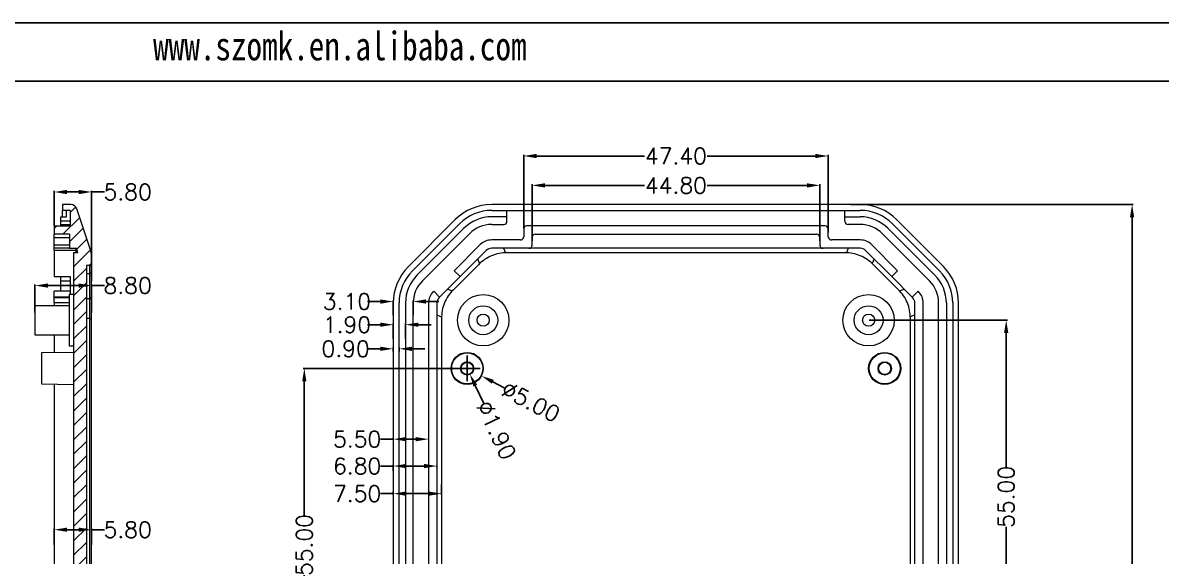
# Model space of a CAD drawing. Header units: inches. Extents: x 1127 to 4647, y 569 to 968.
# Drawn here: x 2056.7 to 2233.9, y 872.3 to 955.4 of the extents above; entities that cross this region are included whole.
import ezdxf

# ---------------------------------------------------------------- set-up
doc = ezdxf.new("R2010")
doc.units = ezdxf.units.IN
doc.layers.add('文字', color=81, linetype='Continuous')
doc.styles.get("Standard").update_dxf_attribs({"font": 'txt', "bigfont": 'gbcbig.shx'})
doc.styles.add('宋体', font='', dxfattribs={"width": 0.8, "height": 3.5})
doc.styles.get('宋体').set_extended_font_data('SimSun')
doc.dimstyles.new('2', dxfattribs={"dimtxt": 1.5, "dimasz": 0.6, "dimexe": 0.18, "dimexo": 0.0625, "dimgap": 0.09, "dimtad": 0, "dimtih": 1, "dimtoh": 1, "dimzin": 0, "dimdsep": 46, "dimtxsty": 'Standard', "dimcen": 0, "dimadec": 0, "dimazin": 2, "dimtfac": 1, "dimtofl": 0, "dimtmove": 0, "dimatfit": 3, "dimfxl": 1, "dimtolj": 1, "dimtzin": 0, "dimarcsym": 0})
doc.dimstyles.new('2.5', dxfattribs={"dimtxt": 2.5, "dimasz": 2, "dimexe": 0.18, "dimexo": 0.0625, "dimgap": 0.09, "dimtad": 0, "dimzin": 0, "dimdsep": 46, "dimtxsty": 'Standard', "dimcen": 2, "dimadec": 0, "dimazin": 0, "dimtfac": 1, "dimtofl": 0, "dimtmove": 0, "dimatfit": 3, "dimfxl": 1, "dimtolj": 1, "dimtzin": 0, "dimarcsym": 0})

# ---------------------------------------------------------------- blocks, each defined once
blk = doc.blocks.new('*D77')
at = {"color": 0, "lineweight": -2}
for p, q in [((2061.6, 923.82), (2061.6, 929.2)), ((2063.6, 929.02), (2065.4, 929.02)), ((2067.4, 915.15), (2067.4, 929.2)), ((2067.4, 929.02), (2069.4, 929.02))]:
    blk.add_line(p, q, dxfattribs=at)
at = {"color": 0}
for points in [[(2063.6, 929.35), (2063.6, 928.68), (2061.6, 929.02)], [(2065.4, 929.35), (2065.4, 928.68), (2067.4, 929.02)]]:
    blk.add_solid(points, dxfattribs=at)
at = {"layer": 'Defpoints', "color": 0}
for p in [(2067.4, 929.02), (2061.6, 923.76), (2067.4, 915.08)]:
    blk.add_point(p, dxfattribs=at)
at = {"color": 0, "insert": (2073.03, 929.02), "char_height": 2.5, "attachment_point": 5}
blk.add_mtext('\\A1;5.80', dxfattribs=at)
blk = doc.blocks.new('*D78')
at = {"color": 0, "lineweight": -2}
for p, q in [((2058.6, 910.24), (2058.6, 914.63)), ((2067.4, 910.24), (2067.4, 914.63)), ((2060.6, 914.45), (2065.4, 914.45)), ((2067.4, 914.45), (2069.4, 914.45))]:
    blk.add_line(p, q, dxfattribs=at)
at = {"color": 0}
for points in [[(2060.6, 914.78), (2060.6, 914.12), (2058.6, 914.45)], [(2065.4, 914.78), (2065.4, 914.12), (2067.4, 914.45)]]:
    blk.add_solid(points, dxfattribs=at)
at = {"layer": 'Defpoints', "color": 0}
for p in [(2067.4, 914.45), (2058.6, 910.18), (2067.4, 910.18)]:
    blk.add_point(p, dxfattribs=at)
at = {"color": 0, "insert": (2073.03, 914.45), "char_height": 2.5, "attachment_point": 5}
blk.add_mtext('\\A1;8.80', dxfattribs=at)
blk = doc.blocks.new('*D79')
at = {"color": 0, "lineweight": -2}
for p, q in [((2061.6, 874.07), (2061.6, 876.63)), ((2063.6, 876.45), (2065.4, 876.45)), ((2067.4, 874.07), (2067.4, 876.63)), ((2067.4, 876.45), (2069.4, 876.45))]:
    blk.add_line(p, q, dxfattribs=at)
at = {"color": 0}
for points in [[(2063.6, 876.78), (2063.6, 876.12), (2061.6, 876.45)], [(2065.4, 876.78), (2065.4, 876.12), (2067.4, 876.45)]]:
    blk.add_solid(points, dxfattribs=at)
at = {"layer": 'Defpoints', "color": 0}
for p in [(2067.4, 876.45), (2061.6, 874.01), (2067.4, 874.01)]:
    blk.add_point(p, dxfattribs=at)
at = {"color": 0, "insert": (2073.03, 876.45), "char_height": 2.5, "attachment_point": 5}
blk.add_mtext('\\A1;5.80', dxfattribs=at)
blk = doc.blocks.new('*D85')
at = {"color": 0, "lineweight": -2}
for p, q in [((2188.44, 909.06), (2209.98, 909.06)), ((2209.8, 907.06), (2209.8, 886.23)), ((2209.8, 856.06), (2209.8, 876.88)), ((2188.44, 854.06), (2209.98, 854.06))]:
    blk.add_line(p, q, dxfattribs=at)
at = {"color": 0}
for points in [[(2209.46, 907.06), (2210.13, 907.06), (2209.8, 909.06)], [(2209.46, 856.06), (2210.13, 856.06), (2209.8, 854.06)]]:
    blk.add_solid(points, dxfattribs=at)
at = {"layer": 'Defpoints', "color": 0}
for p in [(2188.38, 909.06), (2209.8, 909.06), (2188.38, 854.06)]:
    blk.add_point(p, dxfattribs=at)
at = {"color": 0, "insert": (2209.8, 881.56), "char_height": 2.5, "attachment_point": 5, "rotation": 90}
blk.add_mtext('\\A1;55.00', dxfattribs=at)
blk = doc.blocks.new('*D88')
at = {"color": 0, "lineweight": -2}
for p, q in [((2125.82, 901.56), (2100.35, 901.56)), ((2100.53, 899.56), (2100.53, 878.73)), ((2100.53, 848.56), (2100.53, 869.38)), ((2125.82, 846.56), (2100.35, 846.56))]:
    blk.add_line(p, q, dxfattribs=at)
at = {"color": 0}
for points in [[(2100.2, 899.56), (2100.86, 899.56), (2100.53, 901.56)], [(2100.2, 848.56), (2100.86, 848.56), (2100.53, 846.56)]]:
    blk.add_solid(points, dxfattribs=at)
at = {"layer": 'Defpoints', "color": 0}
for p in [(2100.53, 901.56), (2125.88, 901.56), (2125.88, 846.56)]:
    blk.add_point(p, dxfattribs=at)
at = {"color": 0, "insert": (2100.53, 874.06), "char_height": 2.5, "attachment_point": 5, "rotation": 90}
blk.add_mtext('\\A1;55.00', dxfattribs=at)
blk = doc.blocks.new('*D93')
at = {"color": 0, "lineweight": -2}
for p, q in [((2125.88, 899.56), (2125.88, 903.56)), ((2123.88, 901.56), (2127.88, 901.56)), ((2131.64, 898.55), (2129.87, 899.47))]:
    blk.add_line(p, q, dxfattribs=at)
at = {"color": 0}
blk.add_solid([(2130.03, 899.77), (2129.72, 899.18), (2128.1, 900.4)], dxfattribs=at)
at = {"layer": 'Defpoints', "color": 0}
for p in [(2123.67, 902.71), (2128.1, 900.4)]:
    blk.add_point(p, dxfattribs=at)
at = {"color": 0, "insert": (2135.79, 896.38), "char_height": 2.5, "attachment_point": 5, "rotation": 332.4129}
blk.add_mtext('\\A1;∅5.00', dxfattribs=at)
blk = doc.blocks.new('*D94')
at = {"color": 0, "lineweight": -2}
for p, q in [((2125.88, 899.56), (2125.88, 903.56)), ((2123.88, 901.56), (2127.88, 901.56)), ((2128.51, 895.99), (2127.14, 898.89))]:
    blk.add_line(p, q, dxfattribs=at)
at = {"color": 0}
blk.add_solid([(2127.44, 899.03), (2126.84, 898.75), (2126.29, 900.7)], dxfattribs=at)
at = {"layer": 'Defpoints', "color": 0}
for p in [(2125.48, 902.42), (2126.29, 900.7)]:
    blk.add_point(p, dxfattribs=at)
at = {"color": 0, "insert": (2130.42, 891.95), "char_height": 2.5, "attachment_point": 5, "rotation": 295.2753}
blk.add_mtext('\\A1;∅1.90', dxfattribs=at)
blk = doc.blocks.new('*D95')
at = {"color": 0, "lineweight": -2}
for p, q in [((2112.38, 904.61), (2110.38, 904.61)), ((2114.38, 904.21), (2114.38, 904.79)), ((2115.28, 904.21), (2115.28, 904.79)), ((2117.28, 904.61), (2119.28, 904.61))]:
    blk.add_line(p, q, dxfattribs=at)
at = {"color": 0}
for points in [[(2112.38, 904.94), (2112.38, 904.28), (2114.38, 904.61)], [(2117.28, 904.94), (2117.28, 904.28), (2115.28, 904.61)]]:
    blk.add_solid(points, dxfattribs=at)
at = {"layer": 'Defpoints', "color": 0}
for p in [(2114.38, 904.61), (2114.38, 904.15), (2115.28, 904.15)]:
    blk.add_point(p, dxfattribs=at)
at = {"color": 0, "insert": (2106.96, 904.61), "char_height": 2.5, "attachment_point": 5}
blk.add_mtext('\\A1;0.90', dxfattribs=at)
blk = doc.blocks.new('*D96')
at = {"color": 0, "lineweight": -2}
for p, q in [((2112.38, 908.36), (2110.38, 908.36)), ((2114.38, 906.14), (2114.38, 908.54)), ((2116.28, 906.14), (2116.28, 908.54)), ((2118.28, 908.36), (2120.28, 908.36))]:
    blk.add_line(p, q, dxfattribs=at)
at = {"color": 0}
for points in [[(2112.38, 908.69), (2112.38, 908.03), (2114.38, 908.36)], [(2118.28, 908.69), (2118.28, 908.03), (2116.28, 908.36)]]:
    blk.add_solid(points, dxfattribs=at)
at = {"layer": 'Defpoints', "color": 0}
for p in [(2114.38, 908.36), (2114.38, 906.08), (2116.28, 906.08)]:
    blk.add_point(p, dxfattribs=at)
at = {"color": 0, "insert": (2107.17, 908.36), "char_height": 2.5, "attachment_point": 5}
blk.add_mtext('\\A1;1.90', dxfattribs=at)
blk = doc.blocks.new('*D97')
at = {"color": 0, "lineweight": -2}
for p, q in [((2112.38, 911.97), (2110.38, 911.97)), ((2114.38, 909.83), (2114.38, 912.15)), ((2117.48, 909.83), (2117.48, 912.15)), ((2119.48, 911.97), (2121.48, 911.97))]:
    blk.add_line(p, q, dxfattribs=at)
at = {"color": 0}
for points in [[(2112.38, 912.3), (2112.38, 911.63), (2114.38, 911.97)], [(2119.48, 912.3), (2119.48, 911.63), (2117.48, 911.97)]]:
    blk.add_solid(points, dxfattribs=at)
at = {"layer": 'Defpoints', "color": 0}
for p in [(2114.38, 911.97), (2114.38, 909.77), (2117.48, 909.77)]:
    blk.add_point(p, dxfattribs=at)
at = {"color": 0, "insert": (2107.17, 911.97), "char_height": 2.5, "attachment_point": 5}
blk.add_mtext('\\A1;3.10', dxfattribs=at)
blk = doc.blocks.new('*D98')
at = {"color": 0, "lineweight": -2}
for p, q in [((2114.38, 890.54), (2112.38, 890.54)), ((2114.38, 890.6), (2114.38, 890.72)), ((2117.88, 890.54), (2116.38, 890.54)), ((2119.88, 890.6), (2119.88, 890.72))]:
    blk.add_line(p, q, dxfattribs=at)
at = {"color": 0}
for points in [[(2116.38, 890.87), (2116.38, 890.21), (2114.38, 890.54)], [(2117.88, 890.87), (2117.88, 890.21), (2119.88, 890.54)]]:
    blk.add_solid(points, dxfattribs=at)
at = {"layer": 'Defpoints', "color": 0}
for p in [(2114.38, 890.54), (2114.38, 890.54), (2119.88, 890.54)]:
    blk.add_point(p, dxfattribs=at)
at = {"color": 0, "insert": (2108.75, 890.54), "char_height": 2.5, "attachment_point": 5}
blk.add_mtext('\\A1;5.50', dxfattribs=at)
blk = doc.blocks.new('*D99')
at = {"color": 0, "lineweight": -2}
for p, q in [((2114.38, 886.36), (2112.38, 886.36)), ((2114.38, 885.6), (2114.38, 886.54)), ((2119.18, 886.36), (2116.38, 886.36)), ((2121.18, 886.4), (2121.18, 886.18))]:
    blk.add_line(p, q, dxfattribs=at)
at = {"color": 0}
for points in [[(2116.38, 886.69), (2116.38, 886.02), (2114.38, 886.36)], [(2119.18, 886.69), (2119.18, 886.02), (2121.18, 886.36)]]:
    blk.add_solid(points, dxfattribs=at)
at = {"layer": 'Defpoints', "color": 0}
for p in [(2114.38, 886.36), (2121.18, 886.46), (2114.38, 885.54)]:
    blk.add_point(p, dxfattribs=at)
at = {"color": 0, "insert": (2108.75, 886.36), "char_height": 2.5, "attachment_point": 5}
blk.add_mtext('\\A1;6.80', dxfattribs=at)
blk = doc.blocks.new('*D100')
at = {"color": 0, "lineweight": -2}
for p, q in [((2121.88, 883.5), (2121.88, 881.88)), ((2114.38, 882.06), (2112.38, 882.06)), ((2114.38, 882.35), (2114.38, 881.88)), ((2119.88, 882.06), (2116.38, 882.06))]:
    blk.add_line(p, q, dxfattribs=at)
at = {"color": 0}
for points in [[(2116.38, 882.4), (2116.38, 881.73), (2114.38, 882.06)], [(2119.88, 882.4), (2119.88, 881.73), (2121.88, 882.06)]]:
    blk.add_solid(points, dxfattribs=at)
at = {"layer": 'Defpoints', "color": 0}
for p in [(2121.88, 883.57), (2114.38, 882.41), (2114.38, 882.06)]:
    blk.add_point(p, dxfattribs=at)
at = {"color": 0, "insert": (2108.75, 882.06), "char_height": 2.5, "attachment_point": 5}
blk.add_mtext('\\A1;7.50', dxfattribs=at)
blk = doc.blocks.new('*D101')
at = {"color": 0, "lineweight": -2}
for p, q in [((2135.98, 921.42), (2135.98, 930.23)), ((2137.98, 930.05), (2153.5, 930.05)), ((2178.78, 930.05), (2163.26, 930.05)), ((2180.78, 921.42), (2180.78, 930.23))]:
    blk.add_line(p, q, dxfattribs=at)
at = {"color": 0}
for points in [[(2137.98, 930.38), (2137.98, 929.71), (2135.98, 930.05)], [(2178.78, 930.38), (2178.78, 929.71), (2180.78, 930.05)]]:
    blk.add_solid(points, dxfattribs=at)
at = {"layer": 'Defpoints', "color": 0}
for p in [(2180.78, 930.05), (2135.98, 921.36), (2180.78, 921.36)]:
    blk.add_point(p, dxfattribs=at)
at = {"color": 0, "insert": (2158.38, 930.05), "char_height": 2.5, "attachment_point": 5}
blk.add_mtext('\\A1;44.80', dxfattribs=at)
blk = doc.blocks.new('*D102')
at = {"color": 0, "lineweight": -2}
for p, q in [((2134.68, 923.33), (2134.68, 934.8)), ((2136.68, 934.62), (2153.5, 934.62)), ((2180.08, 934.62), (2163.26, 934.62)), ((2182.08, 922.72), (2182.08, 934.8))]:
    blk.add_line(p, q, dxfattribs=at)
at = {"color": 0}
for points in [[(2136.68, 934.95), (2136.68, 934.29), (2134.68, 934.62)], [(2180.08, 934.95), (2180.08, 934.29), (2182.08, 934.62)]]:
    blk.add_solid(points, dxfattribs=at)
at = {"layer": 'Defpoints', "color": 0}
for p in [(2134.68, 934.62), (2134.68, 923.26), (2182.08, 922.66)]:
    blk.add_point(p, dxfattribs=at)
at = {"color": 0, "insert": (2158.38, 934.62), "char_height": 2.5, "attachment_point": 5}
blk.add_mtext('\\A1;47.40', dxfattribs=at)
blk = doc.blocks.new('*D103')
at = {"color": 0, "lineweight": -2}
for p, q in [((2185.54, 927.06), (2229.58, 927.06)), ((2229.4, 925.06), (2229.4, 859.56)), ((2229.4, 783.06), (2229.4, 848.55)), ((2183.05, 781.06), (2229.58, 781.06))]:
    blk.add_line(p, q, dxfattribs=at)
at = {"color": 0}
for points in [[(2229.06, 925.06), (2229.73, 925.06), (2229.4, 927.06)], [(2229.06, 783.06), (2229.73, 783.06), (2229.4, 781.06)]]:
    blk.add_solid(points, dxfattribs=at)
at = {"layer": 'Defpoints', "color": 0}
for p in [(2185.47, 927.06), (2229.4, 927.06), (2182.99, 781.06)]:
    blk.add_point(p, dxfattribs=at)
at = {"color": 0, "insert": (2229.4, 854.06), "char_height": 2.5, "attachment_point": 5, "rotation": 90}
blk.add_mtext('\\A1;146.00', dxfattribs=at)
blk = doc.blocks.new('*D187')
at = {"color": 0, "lineweight": -2}
for p, q in [((3628.76, 895.48), (3628.76, 899.48)), ((3626.76, 897.48), (3630.76, 897.48)), ((3635.21, 898.33), (3633.22, 898.07)), ((1444.45, 822.33), (1444.45, 781.38)), ((1534.37, 822.33), (1534.37, 781.38)), ((1446.45, 781.56), (1484.32, 781.56)), ((1532.37, 781.56), (1494.5, 781.56))]:
    blk.add_line(p, q, dxfattribs=at)
at = {"color": 0}
for points in [[(3633.18, 898.4), (3633.27, 897.74), (3631.24, 897.81)], [(1446.45, 781.9), (1446.45, 781.23), (1444.45, 781.56)], [(1532.37, 781.9), (1532.37, 781.23), (1534.37, 781.56)]]:
    blk.add_solid(points, dxfattribs=at)
at = {"layer": 'Defpoints', "color": 0}
for p in [(3626.28, 897.15), (3631.24, 897.81), (1444.45, 822.39), (1534.37, 822.39), (1534.37, 781.56)]:
    blk.add_point(p, dxfattribs=at)
at = {"color": 0, "insert": (3639.84, 898.94), "char_height": 2.5, "attachment_point": 5, "rotation": 7.5285}
blk.add_mtext('\\A1;∅5.00', dxfattribs=at)
at = {"color": 0, "insert": (1489.41, 781.56), "char_height": 2.5, "attachment_point": 5}
blk.add_mtext('\\A1;89.93', dxfattribs=at)
blk = doc.blocks.new('*D188')
at = {"color": 0, "lineweight": -2}
for p, q in [((3628.76, 895.48), (3628.76, 899.48)), ((3626.76, 897.48), (3630.76, 897.48)), ((3633.47, 894.81), (3631.73, 895.8)), ((1466.91, 816.91), (1466.91, 791.4)), ((1511.91, 816.91), (1511.91, 791.4)), ((1468.91, 791.58), (1484.74, 791.58)), ((1509.91, 791.58), (1494.08, 791.58))]:
    blk.add_line(p, q, dxfattribs=at)
at = {"color": 0}
for points in [[(3631.89, 896.09), (3631.56, 895.51), (3629.99, 896.78)], [(1468.91, 791.91), (1468.91, 791.24), (1466.91, 791.58)], [(1509.91, 791.91), (1509.91, 791.24), (1511.91, 791.58)]]:
    blk.add_solid(points, dxfattribs=at)
at = {"layer": 'Defpoints', "color": 0}
for p in [(3627.54, 898.17), (3629.99, 896.78), (1466.91, 816.97), (1511.91, 816.97), (1511.91, 791.58)]:
    blk.add_point(p, dxfattribs=at)
at = {"color": 0, "insert": (3637.9, 892.3), "char_height": 2.5, "attachment_point": 5, "rotation": 330.4525}
blk.add_mtext('\\A1;∅2.82', dxfattribs=at)
at = {"color": 0, "insert": (1489.41, 791.58), "char_height": 2.5, "attachment_point": 5}
blk.add_mtext('\\A1;45.00', dxfattribs=at)
blk = doc.blocks.new('*D189')
at = {"color": 0, "lineweight": -2}
for p, q in [((1459.41, 877.03), (1459.41, 891.85)), ((1461.41, 891.67), (1484.94, 891.67)), ((1517.41, 891.67), (1493.87, 891.67)), ((1519.41, 877.03), (1519.41, 891.85)), ((3453.42, 810.54), (3453.42, 813.57)), ((3456.42, 810.54), (3456.42, 813.57)), ((3453.42, 813.39), (3452.82, 813.39)), ((3455.82, 813.39), (3454.02, 813.39))]:
    blk.add_line(p, q, dxfattribs=at)
at = {"color": 0}
for points in [[(1461.41, 892), (1461.41, 891.33), (1459.41, 891.67)], [(1517.41, 892), (1517.41, 891.33), (1519.41, 891.67)], [(3454.02, 813.49), (3454.02, 813.29), (3453.42, 813.39)], [(3455.82, 813.49), (3455.82, 813.29), (3456.42, 813.39)]]:
    blk.add_solid(points, dxfattribs=at)
at = {"layer": 'Defpoints', "color": 0}
for p in [(1519.41, 891.67), (1459.41, 876.97), (1519.41, 876.97), (3453.42, 813.39), (3453.42, 810.48), (3456.42, 810.48)]:
    blk.add_point(p, dxfattribs=at)
at = {"color": 0, "attachment_point": 5}
for s, insert, char_height in [('\\A1;60.00', (1489.41, 891.67), 2.5), ('\\A1;3.00', (3450.73, 813.39), 1.5)]:
    blk.add_mtext(s, dxfattribs=dict(at, insert=insert, char_height=char_height))
blk = doc.blocks.new('*D191')
at = {"color": 0, "lineweight": -2}
for p, q in [((1516.66, 950.76), (1546.52, 950.76)), ((1546.34, 948.76), (1546.34, 882.89)), ((1546.34, 805.18), (1546.34, 871.05)), ((3458.05, 819.83), (3453.96, 819.83)), ((3454.14, 819.23), (3454.14, 818.92)), ((3454.14, 816.93), (3454.14, 817.24)), ((3457.55, 816.33), (3453.96, 816.33)), ((1516.66, 803.18), (1546.52, 803.18))]:
    blk.add_line(p, q, dxfattribs=at)
at = {"color": 0}
for points in [[(1546, 948.76), (1546.67, 948.76), (1546.34, 950.76)], [(3454.04, 819.23), (3454.24, 819.23), (3454.14, 819.83)], [(3454.04, 816.93), (3454.24, 816.93), (3454.14, 816.33)], [(1546, 805.18), (1546.67, 805.18), (1546.34, 803.18)]]:
    blk.add_solid(points, dxfattribs=at)
at = {"layer": 'Defpoints', "color": 0}
for p in [(1516.59, 950.76), (1546.34, 950.76), (3454.14, 819.83), (3458.12, 819.83), (3457.62, 816.33), (1516.59, 803.18)]:
    blk.add_point(p, dxfattribs=at)
at = {"color": 0, "insert": (1546.34, 876.97), "char_height": 2.5, "attachment_point": 5, "rotation": 90}
blk.add_mtext('\\A1;147.58', dxfattribs=at)
at = {"color": 0, "insert": (3454.14, 818.08), "char_height": 1.5, "attachment_point": 5}
blk.add_mtext('\\A1;3.50', dxfattribs=at)
blk = doc.blocks.new('*D194')
at = {"color": 0, "lineweight": -2}
for p, q in [((1382.71, 948.25), (1417.88, 948.25)), ((1417.7, 946.25), (1417.7, 880.38)), ((1417.7, 802.67), (1417.7, 868.54)), ((3414.42, 798.63), (3414.42, 801.19)), ((3414.42, 801.19), (3415.02, 801.19)), ((1385.15, 800.67), (1417.88, 800.67)), ((3409.68, 798.63), (3414.6, 798.63)), ((3414.42, 795.73), (3414.42, 798.03)), ((3409.68, 795.13), (3414.6, 795.13))]:
    blk.add_line(p, q, dxfattribs=at)
at = {"color": 0}
for points in [[(1417.37, 946.25), (1418.04, 946.25), (1417.7, 948.25)], [(1417.37, 802.67), (1418.04, 802.67), (1417.7, 800.67)], [(3414.32, 798.03), (3414.52, 798.03), (3414.42, 798.63)], [(3414.32, 795.73), (3414.52, 795.73), (3414.42, 795.13)]]:
    blk.add_solid(points, dxfattribs=at)
at = {"layer": 'Defpoints', "color": 0}
for p in [(1382.65, 948.25), (1417.7, 948.25), (1385.09, 800.67), (3409.62, 798.63), (3414.42, 798.63), (3409.62, 795.13)]:
    blk.add_point(p, dxfattribs=at)
at = {"color": 0, "insert": (1417.7, 874.46), "char_height": 2.5, "attachment_point": 5, "rotation": 90}
blk.add_mtext('\\A1;147.58', dxfattribs=at)
at = {"color": 0, "insert": (3417.24, 801.19), "char_height": 1.5, "attachment_point": 5}
blk.add_mtext('\\A1;3.50', dxfattribs=at)
blk = doc.blocks.new('*D195')
at = {"color": 0, "lineweight": -2}
for p, q in [((1323.41, 894.02), (1323.41, 899.3)), ((1325.41, 899.12), (1353.23, 899.12)), ((1390.41, 899.12), (1362.58, 899.12)), ((1392.41, 894.02), (1392.41, 899.3)), ((3408.62, 798.23), (3408.62, 801.21)), ((3409.62, 798.23), (3409.62, 801.21)), ((3408.02, 801.03), (3405.67, 801.03)), ((3410.22, 801.03), (3410.82, 801.03))]:
    blk.add_line(p, q, dxfattribs=at)
at = {"color": 0}
for points in [[(1325.41, 899.45), (1325.41, 898.79), (1323.41, 899.12)], [(1390.41, 899.45), (1390.41, 898.79), (1392.41, 899.12)], [(3408.02, 801.13), (3408.02, 800.93), (3408.62, 801.03)], [(3410.22, 801.13), (3410.22, 800.93), (3409.62, 801.03)]]:
    blk.add_solid(points, dxfattribs=at)
at = {"layer": 'Defpoints', "color": 0}
for p in [(1323.41, 899.12), (1323.41, 893.96), (1392.41, 893.96), (3408.62, 801.03), (3408.62, 798.17), (3409.62, 798.17)]:
    blk.add_point(p, dxfattribs=at)
at = {"color": 0, "attachment_point": 5}
for s, insert, char_height in [('\\A1;69.00', (1357.91, 899.12), 2.5), ('\\A1;1.00', (3403.83, 801.03), 1.5)]:
    blk.add_mtext(s, dxfattribs=dict(at, insert=insert, char_height=char_height))
blk = doc.blocks.new('*D196')
at = {"color": 0, "lineweight": -2}
for p, q in [((1365.45, 937.96), (1375.79, 937.96)), ((1375.61, 935.96), (1375.61, 879.97)), ((1375.61, 812.96), (1375.61, 868.95)), ((1370.62, 810.96), (1375.79, 810.96)), ((3449.12, 789.48), (3495.25, 789.48)), ((3495.07, 788.88), (3495.07, 779.92)), ((3495.07, 769.29), (3495.07, 778.24)), ((3453.64, 768.69), (3495.25, 768.69))]:
    blk.add_line(p, q, dxfattribs=at)
at = {"color": 0}
for points in [[(1375.28, 935.96), (1375.95, 935.96), (1375.61, 937.96)], [(1375.28, 812.96), (1375.95, 812.96), (1375.61, 810.96)], [(3494.97, 788.88), (3495.17, 788.88), (3495.07, 789.48)], [(3494.97, 769.29), (3495.17, 769.29), (3495.07, 768.69)]]:
    blk.add_solid(points, dxfattribs=at)
at = {"layer": 'Defpoints', "color": 0}
for p in [(1365.39, 937.96), (1370.56, 810.96), (1375.61, 810.96), (3449.06, 789.48), (3453.58, 768.69), (3495.07, 768.69)]:
    blk.add_point(p, dxfattribs=at)
at = {"color": 0, "insert": (1375.61, 874.46), "char_height": 2.5, "attachment_point": 5, "rotation": 90}
blk.add_mtext('\\A1;127.00', dxfattribs=at)
at = {"color": 0, "insert": (3495.07, 779.08), "char_height": 1.5, "attachment_point": 5}
blk.add_mtext('\\A1;20.79', dxfattribs=at)
blk = doc.blocks.new('*D198')
at = {"color": 0, "lineweight": -2}
for p, q in [((3633.7, 913.45), (3601.79, 913.45)), ((3601.97, 911.45), (3601.97, 847.99)), ((1466.91, 864.97), (1466.91, 868.97)), ((1464.91, 866.97), (1468.91, 866.97)), ((1477.42, 859), (1469.54, 864.98)), ((3601.97, 773.5), (3601.97, 836.97)), ((3633.7, 771.5), (3601.79, 771.5))]:
    blk.add_line(p, q, dxfattribs=at)
at = {"color": 0}
for points in [[(3601.63, 911.45), (3602.3, 911.45), (3601.97, 913.45)], [(1469.74, 865.24), (1469.34, 864.71), (1467.94, 866.18)], [(3601.63, 773.5), (3602.3, 773.5), (3601.97, 771.5)]]:
    blk.add_solid(points, dxfattribs=at)
at = {"layer": 'Defpoints', "color": 0}
for p in [(3601.97, 913.45), (3633.76, 913.45), (1465.87, 867.76), (1467.94, 866.18), (3633.76, 771.5)]:
    blk.add_point(p, dxfattribs=at)
at = {"color": 0, "char_height": 2.5, "attachment_point": 5}
for s, insert, rotation in [('\\A1;∅2.60', (1481.3, 856.05), 322.8069), ('\\A1;141.95', (3601.97, 842.48), 90)]:
    blk.add_mtext(s, dxfattribs=dict(at, insert=insert, rotation=rotation))
blk = doc.blocks.new('*D199')
at = {"color": 0, "lineweight": -2}
for p, q in [((1465.56, 934.07), (1463.67, 933.43)), ((1459.41, 929.97), (1459.41, 933.97)), ((1457.41, 931.97), (1461.41, 931.97)), ((3540.25, 792.03), (3540.25, 763.09)), ((3560.75, 792.03), (3560.75, 763.09)), ((3542.25, 763.27), (3545.83, 763.27)), ((3558.75, 763.27), (3555.17, 763.27))]:
    blk.add_line(p, q, dxfattribs=at)
at = {"color": 0}
for points in [[(1463.56, 933.74), (1463.78, 933.11), (1461.78, 932.78)], [(3542.25, 763.6), (3542.25, 762.94), (3540.25, 763.27)], [(3558.75, 763.6), (3558.75, 762.94), (3560.75, 763.27)]]:
    blk.add_solid(points, dxfattribs=at)
at = {"layer": 'Defpoints', "color": 0}
for p in [(1461.78, 932.78), (1457.04, 931.16), (3540.25, 792.09), (3560.75, 792.09), (3560.75, 763.27)]:
    blk.add_point(p, dxfattribs=at)
at = {"color": 0, "insert": (1469.98, 935.58), "char_height": 2.5, "attachment_point": 5, "rotation": 18.863}
blk.add_mtext('\\A1;∅5.00', dxfattribs=at)
at = {"color": 0, "insert": (3550.5, 763.27), "char_height": 2.5, "attachment_point": 5}
blk.add_mtext('\\A1;20.50', dxfattribs=at)
blk = doc.blocks.new('*D200')
at = {"color": 0, "lineweight": -2}
for p, q in [((1459.41, 929.97), (1459.41, 933.97)), ((1457.41, 931.97), (1461.41, 931.97)), ((1464.88, 928.95), (1463.13, 929.92)), ((3636.26, 782.42), (3636.26, 751.87)), ((3681.26, 782.42), (3681.26, 751.87)), ((3638.26, 752.05), (3654.09, 752.05)), ((3679.26, 752.05), (3663.44, 752.05))]:
    blk.add_line(p, q, dxfattribs=at)
at = {"color": 0}
for points in [[(1463.29, 930.21), (1462.96, 929.62), (1461.38, 930.88)], [(3638.26, 752.38), (3638.26, 751.72), (3636.26, 752.05)], [(3679.26, 752.38), (3679.26, 751.72), (3681.26, 752.05)]]:
    blk.add_solid(points, dxfattribs=at)
at = {"layer": 'Defpoints', "color": 0}
for p in [(1457.44, 933.06), (1461.38, 930.88), (3636.26, 782.48), (3681.26, 782.48), (3681.26, 752.05)]:
    blk.add_point(p, dxfattribs=at)
at = {"color": 0, "insert": (1469.33, 926.49), "char_height": 2.5, "attachment_point": 5, "rotation": 331.0628}
blk.add_mtext('\\A1;∅4.49', dxfattribs=at)
at = {"color": 0, "insert": (3658.76, 752.05), "char_height": 2.5, "attachment_point": 5}
blk.add_mtext('\\A1;45.00', dxfattribs=at)
blk = doc.blocks.new('*D201')
at = {"color": 0, "lineweight": -2}
for p, q in [((1459.41, 929.97), (1459.41, 933.97)), ((1457.41, 931.97), (1461.41, 931.97)), ((1463.68, 925.17), (1461.14, 929.22)), ((3631.76, 793.55), (3631.76, 798.04)), ((3633.76, 797.86), (3653.13, 797.86)), ((3682.26, 797.86), (3662.89, 797.86)), ((3684.26, 796.63), (3684.26, 798.04))]:
    blk.add_line(p, q, dxfattribs=at)
at = {"color": 0}
for points in [[(1461.42, 929.39), (1460.85, 929.04), (1460.07, 930.91)], [(3633.76, 798.19), (3633.76, 797.52), (3631.76, 797.86)], [(3682.26, 798.19), (3682.26, 797.52), (3684.26, 797.86)]]:
    blk.add_solid(points, dxfattribs=at)
at = {"layer": 'Defpoints', "color": 0}
for p in [(1458.74, 933.03), (1460.07, 930.91), (3684.26, 797.86), (3684.26, 796.57), (3631.76, 793.49)]:
    blk.add_point(p, dxfattribs=at)
at = {"color": 0, "insert": (1466.27, 921.04), "char_height": 2.5, "attachment_point": 5, "rotation": 302.1068}
blk.add_mtext('\\A1;∅2.50', dxfattribs=at)
at = {"color": 0, "insert": (3658.01, 797.86), "char_height": 2.5, "attachment_point": 5}
blk.add_mtext('\\A1;52.50', dxfattribs=at)

msp = doc.modelspace()

# ---------------------------------------------------------------- hatches: boundary and pattern name
at = {"linetype": 'Continuous', "lineweight": 0}
h = msp.add_hatch(dxfattribs=at)
h.set_pattern_fill('ANSI31', color=4, scale=0.5, style=0)
edge = h.paths.add_edge_path(flags=0)
edge.add_line((2066.598, 790.557), (2066.598, 917.557))
edge.add_line((2066.598, 917.557), (2067.098, 917.557))
edge.add_arc((2067.098, 917.857), 0.3, 270, 360)
edge.add_line((2067.398, 917.857), (2067.398, 919.07))
edge.add_arc((2064.398, 919.07), 3, 0, 18.43495)
edge.add_line((2067.244, 920.019), (2065.126, 926.373))
edge.add_arc((2064.177, 926.057), 1, 18.43495, 90)
edge.add_line((2064.177, 927.057), (2062.898, 927.057))
edge.add_line((2062.898, 927.057), (2062.898, 926.157))
edge.add_line((2062.898, 926.157), (2064.098, 926.157))
edge.add_line((2064.098, 926.157), (2064.098, 923.757))
edge.add_line((2064.098, 923.757), (2061.598, 923.757))
edge.add_line((2061.598, 923.757), (2061.598, 922.457))
edge.add_line((2061.598, 922.457), (2063.998, 922.457))
edge.add_line((2063.998, 922.457), (2063.998, 920.257))
edge.add_line((2063.998, 920.257), (2065.057, 920.257))
edge.add_line((2065.057, 920.257), (2065.29, 919.557))
edge.add_line((2065.29, 919.557), (2064.598, 919.557))
edge.add_line((2064.598, 919.557), (2064.598, 788.557))
edge.add_line((2064.598, 788.557), (2065.29, 788.557))
edge.add_line((2065.29, 788.557), (2065.057, 787.857))
edge.add_line((2065.057, 787.857), (2063.998, 787.857))
edge.add_line((2063.998, 787.857), (2063.998, 785.657))
edge.add_line((2063.998, 785.657), (2061.598, 785.657))
edge.add_line((2061.598, 785.657), (2061.598, 784.357))
edge.add_line((2061.598, 784.357), (2064.098, 784.357))
edge.add_line((2064.098, 784.357), (2064.098, 781.957))
edge.add_line((2064.098, 781.957), (2062.898, 781.957))
edge.add_line((2062.898, 781.957), (2062.898, 781.057))
edge.add_line((2062.898, 781.057), (2064.177, 781.057))
edge.add_arc((2064.177, 782.057), 1, 270, 341.56505)
edge.add_line((2065.126, 781.741), (2067.244, 788.095))
edge.add_arc((2064.398, 789.044), 3, 341.56505, 360)
edge.add_line((2067.398, 789.044), (2067.398, 790.257))
edge.add_arc((2067.098, 790.257), 0.3, 360, 450)
edge.add_line((2067.098, 790.557), (2066.598, 790.557))

# ---------------------------------------------------------------- linework, layer by layer
for p, q in [((1796.218, 955.361), (2337.047, 955.361)), ((1810.213, 946.256), (2327.942, 946.256))]:
    msp.add_line(p, q)
at = {"color": 7, "linetype": 'Continuous', "lineweight": 15}
for p, q in [((2062.898, 927.057), (2062.898, 926.157)), ((2064.177, 927.057), (2062.898, 927.057)), ((2187.069, 927.057), (2129.696, 927.057)), ((2064.098, 926.157), (2062.898, 926.157)), ((2062.898, 925.157), (2062.898, 926.157)), ((2063.498, 925.157), (2063.498, 926.157)), ((2064.098, 926.157), (2064.098, 923.757)), ((2067.244, 920.019), (2065.126, 926.373)), ((2129.696, 926.157), (2187.069, 926.157)), ((2132.082, 925.157), (2132.082, 926.157)), ((2184.682, 925.157), (2184.682, 926.157)), ((2061.598, 923.757), (2064.098, 923.757)), ((2061.598, 923.757), (2061.598, 922.457)), ((2062.598, 925.157), (2063.498, 925.157)), ((2062.598, 924.457), (2062.598, 925.157)), ((2064.098, 924.457), (2062.598, 924.457)), ((2062.598, 923.957), (2062.598, 924.457)), ((2062.598, 923.957), (2064.098, 923.957)), ((2062.598, 923.757), (2062.598, 923.957)), ((2124.039, 924.714), (2116.725, 917.4)), ((2117.362, 916.764), (2124.676, 924.078)), ((2132.082, 925.157), (2129.696, 925.157)), ((2129.696, 923.957), (2131.582, 923.957)), ((2132.082, 924.457), (2132.082, 925.157)), ((2181.582, 923.757), (2135.182, 923.757)), ((2184.682, 924.457), (2184.682, 925.157)), ((2184.682, 925.157), (2187.069, 925.157)), ((2187.069, 923.957), (2185.182, 923.957)), ((2192.089, 924.078), (2199.403, 916.764)), ((2200.039, 917.4), (2192.725, 924.714)), ((2063.998, 922.457), (2061.598, 922.457)), ((2061.598, 921.957), (2061.598, 922.457)), ((2061.598, 921.957), (2063.998, 921.957)), ((2061.598, 920.757), (2061.598, 921.957)), ((2063.998, 922.457), (2063.998, 920.257)), ((2125.383, 923.37), (2118.069, 916.057)), ((2118.917, 915.208), (2126.231, 922.522)), ((2134.682, 923.257), (2134.682, 922.057)), ((2135.982, 920.757), (2135.982, 921.957)), ((2136.482, 922.457), (2180.282, 922.457)), ((2180.782, 921.957), (2180.782, 920.757)), ((2182.082, 922.057), (2182.082, 923.257)), ((2197.847, 915.208), (2190.533, 922.522)), ((2191.382, 923.37), (2198.696, 916.057)), ((2063.998, 920.757), (2061.598, 920.757)), ((2061.598, 920.257), (2061.598, 920.757)), ((2063.998, 920.257), (2061.598, 920.257)), ((2061.598, 919.906), (2061.598, 920.257)), ((2064.97, 919.906), (2061.598, 919.906)), ((2061.598, 919.906), (2061.598, 915.84)), ((2063.998, 920.257), (2065.057, 920.257)), ((2065.29, 919.557), (2065.057, 920.257)), ((2127.928, 920.825), (2123.862, 916.759)), ((2128.847, 919.906), (2124.782, 915.84)), ((2134.182, 921.557), (2129.696, 921.557)), ((2135.482, 920.257), (2129.696, 920.257)), ((2131.557, 920.257), (2131.849, 919.552)), ((2181.282, 920.257), (2135.482, 920.257)), ((2187.069, 920.257), (2181.282, 920.257)), ((2187.069, 921.557), (2182.582, 921.557)), ((2185.208, 920.257), (2184.916, 919.552)), ((2191.983, 915.84), (2187.917, 919.906)), ((2192.902, 916.759), (2188.836, 920.825)), ((2064.598, 919.557), (2064.598, 788.557)), ((2065.29, 919.557), (2064.598, 919.557)), ((2067.398, 919.07), (2067.398, 917.857)), ((2127.824, 917.885), (2127.532, 918.59)), ((2184.656, 919.557), (2132.109, 919.557)), ((2189.233, 918.59), (2188.941, 917.885)), ((2066.598, 917.557), (2066.598, 790.557)), ((2067.098, 917.557), (2066.598, 917.557)), ((2067.398, 912.601), (2067.398, 916.503)), ((2127.636, 917.705), (2123.735, 913.803)), ((2124.782, 915.84), (2123.862, 916.759)), ((2193.03, 913.803), (2189.128, 917.705)), ((2191.983, 915.84), (2192.902, 916.759)), ((2061.598, 915.84), (2064.098, 915.84)), ((2062.598, 915.208), (2062.598, 915.84)), ((2062.598, 915.208), (2064.098, 915.208)), ((2062.598, 913.577), (2062.598, 915.208)), ((2064.098, 915.84), (2064.098, 913.057)), ((2067.098, 916.29), (2066.598, 916.29)), ((2067.098, 916.29), (2067.098, 912.389)), ((2124.782, 915.84), (2121.6, 912.658)), ((2195.165, 912.658), (2191.983, 915.84)), ((2061.598, 912.658), (2061.598, 913.577)), ((2064.098, 913.577), (2061.598, 913.577)), ((2064.598, 913.057), (2063.898, 913.057)), ((2063.898, 913.057), (2063.898, 905.057)), ((2120.68, 913.577), (2120.615, 913.511)), ((2121.6, 912.658), (2120.68, 913.577)), ((2122.849, 913.908), (2123.554, 913.616)), ((2193.21, 913.616), (2193.915, 913.908)), ((2196.084, 913.577), (2195.165, 912.658)), ((2196.15, 913.511), (2196.084, 913.577)), ((2063.898, 911.307), (2058.598, 911.307)), ((2058.598, 911.307), (2058.598, 909.057)), ((2061.598, 912.658), (2061.598, 912.592)), ((2063.898, 912.658), (2061.598, 912.658)), ((2061.598, 911.743), (2061.598, 912.592)), ((2061.598, 911.743), (2061.598, 911.307)), ((2067.098, 912.389), (2066.598, 912.389)), ((2114.382, 911.743), (2114.382, 796.371)), ((2115.282, 796.371), (2115.282, 911.743)), ((2116.282, 911.743), (2116.282, 796.371)), ((2117.482, 796.371), (2117.482, 911.743)), ((2119.882, 911.743), (2119.882, 856.307)), ((2121.182, 911.743), (2121.182, 856.307)), ((2121.6, 912.658), (2121.534, 912.592)), ((2195.231, 912.592), (2195.165, 912.658)), ((2195.582, 856.307), (2195.582, 911.743)), ((2196.882, 856.307), (2196.882, 911.743)), ((2199.282, 796.371), (2199.282, 911.743)), ((2200.482, 911.743), (2200.482, 796.371)), ((2201.482, 911.743), (2201.482, 796.371)), ((2202.382, 796.371), (2202.382, 911.743)), ((2067.098, 909.331), (2066.598, 909.331)), ((2067.098, 909.331), (2067.398, 909.331)), ((2067.098, 909.331), (2067.098, 798.783)), ((2067.398, 798.783), (2067.398, 909.331)), ((2121.182, 909.883), (2121.887, 909.591)), ((2121.882, 909.331), (2121.882, 798.783)), ((2195.582, 909.883), (2194.877, 909.591)), ((2194.882, 798.783), (2194.882, 909.331)), ((2058.598, 909.057), (2058.598, 906.807)), ((2058.598, 906.807), (2063.898, 906.807)), ((2061.598, 906.807), (2061.598, 904.005)), ((2064.598, 904.057), (2059.598, 903.97)), ((2059.598, 903.97), (2059.598, 899.144)), ((2063.898, 905.057), (2064.598, 905.057)), ((2059.598, 899.144), (2064.598, 899.057)), ((2061.598, 899.109), (2061.598, 856.307))]:
    msp.add_line(p, q, dxfattribs=at)
at = {"color": 8, "linetype": 'Continuous', "lineweight": 15}
for p, q in [((2061.598, 912.592), (2063.898, 912.592)), ((2063.898, 911.743), (2061.598, 911.743))]:
    msp.add_line(p, q, dxfattribs=at)
at = {"color": 7, "linetype": 'Continuous', "lineweight": 15}
for centre, radius in [((2128.382, 909.057), 4), ((2188.382, 909.057), 4), ((2128.382, 909.057), 2.25), ((2188.382, 909.057), 2.25), ((2128.382, 909.057), 0.95), ((2188.382, 909.057), 0.95), ((2125.882, 901.557), 2.5), ((2125.882, 901.557), 2.413), ((2190.882, 901.557), 2.5), ((2190.882, 901.557), 2.413), ((2125.882, 901.557), 1.037), ((2125.882, 901.557), 0.95), ((2190.882, 901.557), 1.037), ((2190.882, 901.557), 0.95)]:
    msp.add_circle(centre, radius, dxfattribs=at)
for centre, radius, start, end in [((2064.177, 926.057), 1, 18.43495, 90), ((2129.696, 919.057), 8, 90, 135), ((2187.069, 919.057), 8, 45, 90), ((2129.696, 919.057), 7.1, 90, 135), ((2187.069, 919.057), 7.1, 45, 90), ((2129.696, 919.057), 6.1, 90, 135), ((2129.696, 919.057), 4.9, 90, 135), ((2131.582, 924.457), 0.5, 270, 0), ((2135.182, 923.257), 0.5, 90, 180), ((2181.582, 923.257), 0.5, 0, 90), ((2185.182, 924.457), 0.5, 180, 270), ((2187.069, 919.057), 6.1, 45, 90), ((2187.069, 919.057), 4.9, 45, 90), ((2134.182, 922.057), 0.5, 270, 0), ((2136.482, 921.957), 0.5, 90, 180), ((2180.282, 921.957), 0.5, 0, 90), ((2182.582, 922.057), 0.5, 180, 270), ((2064.398, 919.07), 3, 0, 18.43495), ((2129.696, 919.057), 2.5, 90, 135), ((2129.696, 919.057), 1.2, 90, 135), ((2135.482, 920.757), 0.5, 270, 0), ((2181.282, 920.757), 0.5, 180, 270), ((2187.069, 919.057), 2.5, 45, 90), ((2187.069, 919.057), 1.2, 45, 90), ((2067.098, 917.857), 0.3, 270, 0), ((2067.136, 916.556), 0.268, 261.95053, 348.57825), ((2122.382, 911.743), 8, 135, 180), ((2122.382, 911.743), 7.1, 135, 180), ((2194.382, 911.743), 7.1, 0, 45), ((2194.382, 911.743), 8, 0, 45), ((2122.382, 911.743), 6.1, 135, 180), ((2122.382, 911.743), 4.9, 135, 180), ((2194.382, 911.743), 4.9, 0, 45), ((2194.382, 911.743), 6.1, 0, 45), ((2122.382, 911.743), 2.5, 135, 180), ((2194.382, 911.743), 2.5, 0, 45), ((2067.136, 912.654), 0.268, 261.95053, 348.57825), ((2122.382, 911.743), 1.2, 135, 180), ((2194.382, 911.743), 1.2, 0, 45)]:
    msp.add_arc(centre, radius, start, end, dxfattribs=at)
msp.add_ellipse((2046.083, 920.257), major_axis=(18.821, -3.385), ratio=0.7095423, start_param=0.1973968, end_param=0.2227145, dxfattribs=at)
for points, knots in [([(2064.97, 920.257), (2064.955, 920.257), (2064.948, 920.226), (2064.948, 920.106), (2064.955, 920.017), (2064.97, 919.906)], [0, 0, 0, 0, 0.5, 0.5, 1, 1, 1, 1]), ([(2132.109, 919.557), (2131.274, 919.557), (2130.414, 919.396), (2128.948, 918.789), (2128.226, 918.295), (2127.636, 917.705)], [0, 0, 0, 0, 0.5, 0.5, 1, 1, 1, 1]), ([(2189.128, 917.705), (2188.538, 918.295), (2187.816, 918.789), (2186.35, 919.396), (2185.49, 919.557), (2184.656, 919.557)], [0, 0, 0, 0, 0.5, 0.5, 1, 1, 1, 1]), ([(2067.398, 916.503), (2067.398, 916.551), (2067.398, 916.651), (2067.398, 916.798), (2067.398, 916.946), (2067.398, 917.124), (2067.398, 917.328), (2067.398, 917.522), (2067.398, 917.678), (2067.398, 917.777), (2067.398, 917.83), (2067.398, 917.854), (2067.398, 917.856), (2067.398, 917.857)], [0, 0, 0, 0, 0.0573025, 0.1182559, 0.1828333, 0.2510399, 0.3666223, 0.5004945, 0.6182453, 0.7498122, 0.8484229, 0.9319233, 1, 1, 1, 1]), ([(2123.735, 913.803), (2123.145, 913.213), (2122.651, 912.491), (2122.043, 911.025), (2121.882, 910.165), (2121.882, 909.331)], [0, 0, 0, 0, 0.5, 0.5, 1, 1, 1, 1]), ([(2194.882, 909.331), (2194.882, 910.165), (2194.721, 911.025), (2194.114, 912.491), (2193.62, 913.213), (2193.03, 913.803)], [0, 0, 0, 0, 0.5, 0.5, 1, 1, 1, 1]), ([(2067.398, 909.331), (2067.398, 909.4), (2067.398, 909.544), (2067.398, 909.765), (2067.398, 909.999), (2067.398, 910.297), (2067.398, 910.673), (2067.398, 911.094), (2067.398, 911.515), (2067.398, 911.875), (2067.398, 912.179), (2067.398, 912.41), (2067.398, 912.542), (2067.398, 912.601)], [0, 0, 0, 0, 0.0573025, 0.1182559, 0.1828333, 0.2510399, 0.3666223, 0.5004945, 0.6182453, 0.7498122, 0.8484229, 0.9319233, 1, 1, 1, 1])]:
    msp.add_open_spline(points, degree=3, knots=knots, dxfattribs=at)
for points in [[(2067.098, 917.557), (2067.098, 917.557), (2067.098, 917.126), (2067.098, 916.29)], [(2067.098, 912.389), (2067.098, 911.556), (2067.098, 910.512), (2067.098, 909.331)]]:
    msp.add_open_spline(points, degree=3, dxfattribs=at)

# ---------------------------------------------------------------- texts
at = {"layer": '文字', "color": 0, "insert": (2076.991, 953.966), "char_height": 4.45127, "width": 78.20447, "attachment_point": 1, "style": '宋体'}
msp.add_mtext('www.szomk.en.alibaba.com', dxfattribs=at)

# ---------------------------------------------------------------- dimensions: what is measured, and where the dimension line sits
for base, p1, p2, dimstyle, picture, middle in [((1546.335, 950.762), (1516.594, 803.18), (1516.594, 950.762), '2.5', '*D191', (1546.335, 876.971)), ((3454.144, 819.829), (3457.616, 816.329), (3458.116, 819.829), '2', '*D191', (3454.144, 818.079)), ((1417.702, 948.25), (1385.092, 800.667), (1382.647, 948.25), '2.5', '*D194', (1417.702, 874.458)), ((1375.613, 810.958), (1365.391, 937.958), (1370.56, 810.958), '2.5', '*D196', (1375.613, 874.458)), ((3495.069, 768.687), (3449.062, 789.479), (3453.577, 768.687), '2', '*D196', (3495.069, 779.083)), ((2229.398, 927.057), (2182.987, 781.057), (2185.475, 927.057), '2.5', '*D103', (2229.398, 854.057)), ((2209.797, 909.057), (2188.382, 854.057), (2188.382, 909.057), '2.5', '*D85', (2209.797, 881.557)), ((2100.532, 901.557), (2125.882, 846.557), (2125.882, 901.557), '2.5', '*D88', (2100.532, 874.057))]:
    dim = msp.add_linear_dim(base=base, p1=p1, p2=p2, angle=90, dimstyle=dimstyle)
    dim.commit()
    dim.dimension.update_dxf_attribs({"geometry": picture, "text_midpoint": middle})
dim = msp.add_linear_dim(base=(3414.422, 798.629), p1=(3409.616, 795.129), p2=(3409.616, 798.629), angle=90, dimstyle='2')
dim.commit()
dim.dimension.update_dxf_attribs({"geometry": '*D194', "text_midpoint": (3417.237, 801.193), "dimtype": 160})
for p1, p2, picture, middle in [((1457.044, 931.162), (1461.775, 932.779), '*D199', (1469.983, 935.583)), ((1457.443, 933.058), (1461.376, 930.884), '*D200', (1469.331, 926.485)), ((2123.667, 902.715), (2128.098, 900.399), '*D93', (2135.785, 896.383)), ((3626.285, 897.151), (3631.242, 897.806), '*D187', (3639.84, 898.943)), ((3627.537, 898.174), (3629.989, 896.784), '*D188', (3637.897, 892.301))]:
    dim = msp.add_diameter_dim_2p(p1=p1, p2=p2, dimstyle='2.5')
    dim.commit()
    dim.dimension.update_dxf_attribs({"geometry": picture, "text_midpoint": middle})
for base, p1, p2, picture, middle in [((3560.75, 763.269), (3540.25, 792.091), (3560.75, 792.091), '*D199', (3550.5, 763.269)), ((2134.682, 934.62), (2182.082, 922.657), (2134.682, 923.263), '*D102', (2158.382, 934.62)), ((3681.263, 752.048), (3636.263, 782.479), (3681.263, 782.479), '*D200', (3658.763, 752.048)), ((3684.263, 797.857), (3631.763, 793.486), (3684.263, 796.566), '*D201', (3658.013, 797.857)), ((2067.398, 929.018), (2061.598, 923.757), (2067.398, 915.085), '*D77', (2073.03, 929.018)), ((2180.782, 930.047), (2135.982, 921.357), (2180.782, 921.357), '*D101', (2158.382, 930.047)), ((2114.382, 911.967), (2117.482, 909.768), (2114.382, 909.768), '*D97', (2107.167, 911.967)), ((2114.382, 908.36), (2116.282, 906.08), (2114.382, 906.08), '*D96', (2107.167, 908.36)), ((2114.382, 904.611), (2115.282, 904.151), (2114.382, 904.151), '*D95', (2106.959, 904.611)), ((1323.408, 899.119), (1392.408, 893.958), (1323.408, 893.958), '*D195', (1357.908, 899.119)), ((1511.909, 791.577), (1466.909, 816.971), (1511.909, 816.971), '*D188', (1489.409, 791.577)), ((1519.409, 891.668), (1459.409, 876.971), (1519.409, 876.971), '*D189', (1489.409, 891.668)), ((2114.382, 890.541), (2119.882, 890.541), (2114.382, 890.541), '*D98', (2108.751, 890.541)), ((2114.382, 886.356), (2121.182, 886.461), (2114.382, 885.541), '*D99', (2108.751, 886.356)), ((2067.398, 876.449), (2061.598, 874.011), (2067.398, 874.011), '*D79', (2073.03, 876.449))]:
    dim = msp.add_linear_dim(base=base, p1=p1, p2=p2, dimstyle='2.5')
    dim.commit()
    dim.dimension.update_dxf_attribs({"geometry": picture, "text_midpoint": middle})
for p1, p2, picture, middle in [((1458.745, 933.03), (1460.074, 930.912), '*D201', (1466.27, 921.037)), ((1465.874, 867.757), (1467.945, 866.185), '*D198', (1481.304, 856.047)), ((2125.477, 902.416), (2126.288, 900.698), '*D94', (2130.419, 891.949))]:
    dim = msp.add_diameter_dim_2p(p1=p1, p2=p2, dimstyle='2.5')
    dim.commit()
    dim.dimension.update_dxf_attribs({"geometry": picture, "text_midpoint": middle, "dimtype": 163})
for base, p1, p2, dimstyle, picture, middle in [((2067.398, 914.452), (2058.598, 910.182), (2067.398, 910.182), '2.5', '*D78', (2073.03, 914.452)), ((3408.616, 801.035), (3409.616, 798.167), (3408.616, 798.167), '2', '*D195', (3403.826, 801.035)), ((1534.3718, 781.5634), (1444.4467, 822.3897), (1534.3718, 822.3897), '2.5', '*D187', (1489.4093, 781.5634)), ((3453.416, 813.386), (3456.416, 810.479), (3453.416, 810.479), '2', '*D189', (3450.726, 813.386)), ((2114.382, 882.063), (2121.882, 883.566), (2114.382, 882.41), '2.5', '*D100', (2108.751, 882.063))]:
    dim = msp.add_linear_dim(base=base, p1=p1, p2=p2, dimstyle=dimstyle)
    dim.commit()
    dim.dimension.update_dxf_attribs({"geometry": picture, "text_midpoint": middle, "dimtype": 160})

doc.saveas('drawing.dxf')
